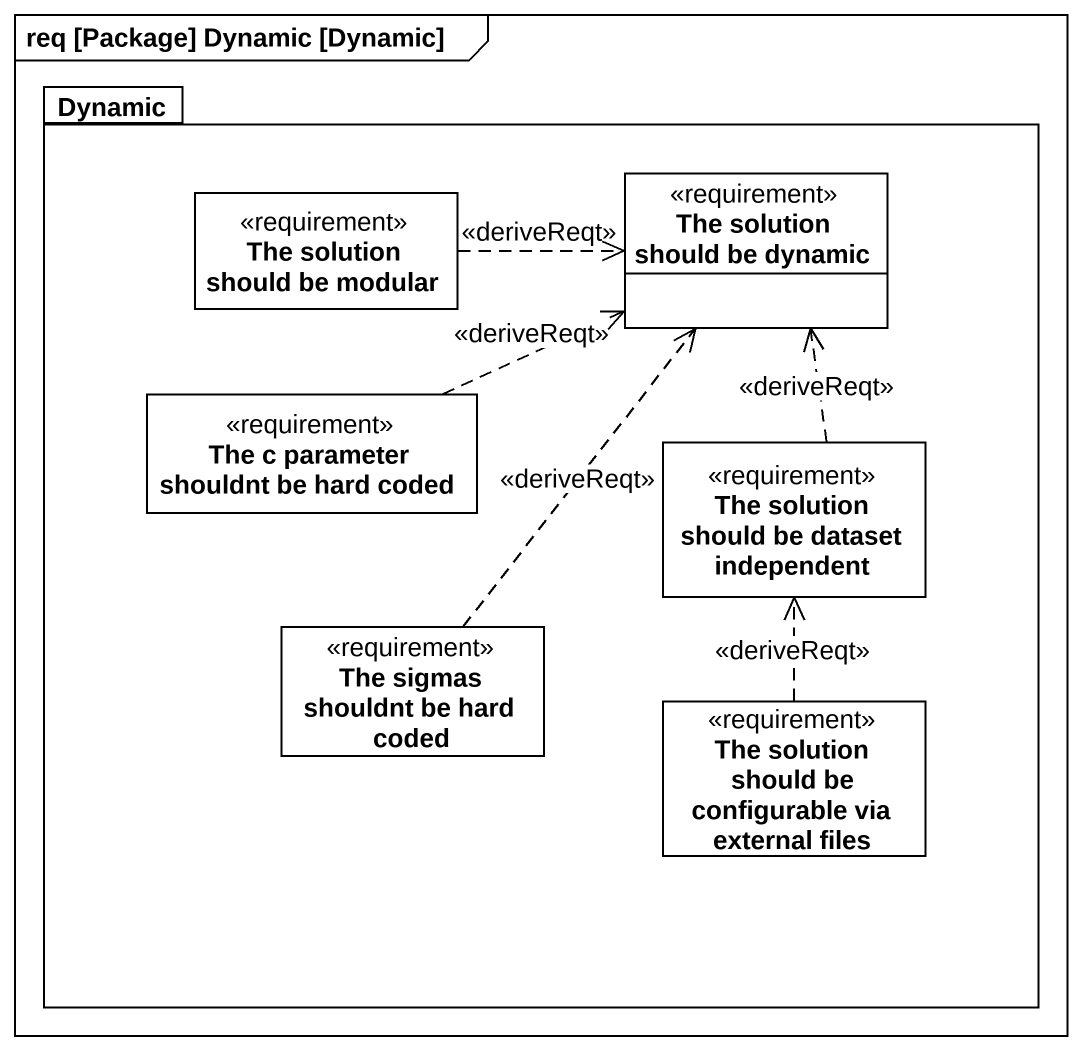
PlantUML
@startuml
mainframe req [Package] Dynamic [Dynamic]
hide circle
hide empty members
package Dynamic {
  class "The solution should be modular" as The_solution_should_be <<requirement>>
  class "The solution should be dynamic" as The_solution_should_be_2 <<requirement>>
  class "The c parameter shouldnt be hard coded" as The_c_parameter_shouldnt_be <<requirement>>
  class "The solution should be dataset independent" as The_solution_should_be_3 <<requirement>>
  class "The sigmas shouldnt be hard coded" as The_sigmas_shouldnt_be_hard <<requirement>>
  class "The solution should be configurable via external files" as The_solution_should_be_4 <<requirement>>
}
The_solution_should_be .right.> The_solution_should_be_2 : <<deriveReqt>>
The_c_parameter_shouldnt_be .right.> The_solution_should_be_2 : <<deriveReqt>>
The_solution_should_be_3 .up.> The_solution_should_be_2 : <<deriveReqt>>
The_sigmas_shouldnt_be_hard .up.> The_solution_should_be_2 : <<deriveReqt>>
The_solution_should_be_4 .up.> The_solution_should_be_3 : <<deriveReqt>>
@enduml
